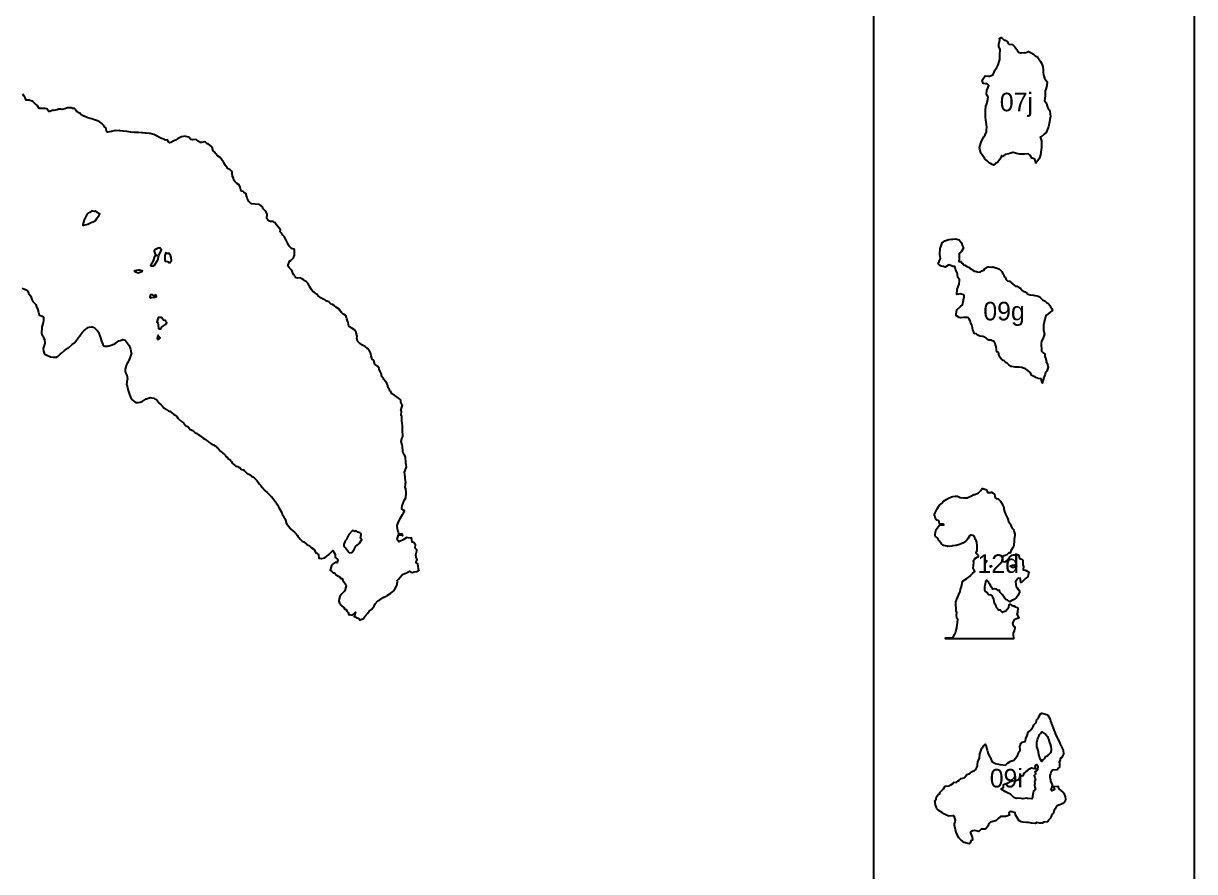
# Model space of a CAD drawing. Header units: millimetres. Extents: x 0 to 600, y 0 to 900.
# Drawn here: x 442.5 to 600, y 183.7 to 297.8 of the extents above; entities that cross this region are included whole.
import ezdxf
from ezdxf.enums import TextEntityAlignment as Align

# ---------------------------------------------------------------- set-up
doc = ezdxf.new("R2010")
doc.units = ezdxf.units.MM
for name, color, linetype in [('CORTE', 1, 'Continuous'), ('GRABADO', 5, 'Continuous'), ('HOJA', 8, 'Continuous')]:
    doc.layers.add(name, color=color, linetype=linetype)

msp = doc.modelspace()

# ---------------------------------------------------------------- linework, layer by layer
at = {"layer": 'CORTE'}
msp.add_lwpolyline([(556.82, 368.69), (556.82, 69.46)], dxfattribs=at)
for points in [[(579.8, 287.38), (580.09, 287.08), (580.16, 286.68), (580.2, 286.52), (580.32, 286.33), (580.43, 286.16), (580.53, 285.99), (580.58, 285.62), (580.61, 285.27), (580.55, 284.86), (580.49, 284.56), (580.35, 283.9), (580.34, 283.87), (580.32, 283.8), (580.05, 283.14), (579.78, 282.89), (579.3, 282.5), (579.25, 282.47), (579.25, 282.46), (579.27, 282.42), (579.4, 281.98), (579.42, 281.8), (579.42, 281.28), (579.43, 281.1), (579.32, 280.47), (579.34, 280.42), (579.28, 280.1), (579.12, 279.68), (578.65, 279.01), (578.52, 279.52), (578.16, 279.65), (578.15, 279.66), (578.12, 279.65), (577.9, 280.08), (577.6, 280.23), (577.56, 280.26), (577.11, 280.21), (577.03, 280.22), (576.59, 280.2), (576.49, 280.21), (576.06, 280.31), (576.05, 280.31), (575.9, 280.34), (575.58, 280.41), (575.55, 280.42), (575.3, 280.34), (575.05, 280.29), (575, 280.27), (574.53, 280.18), (574.16, 279.87), (574.02, 280.04), (573.96, 279.68), (573.5, 279.09), (573.23, 278.96), (572.94, 278.73), (572.79, 278.81), (572.55, 278.95), (572.42, 279.01), (572.36, 279.04), (572.1, 279.32), (571.84, 279.55), (571.78, 279.59), (571.73, 279.68), (571.53, 279.97), (571.31, 280.31), (571.28, 280.33), (571.25, 280.38), (571.13, 280.87), (571.09, 281.11), (571.28, 281.8), (571.28, 281.82), (571.3, 281.85), (571.65, 282.53), (571.82, 282.81), (572, 283.2), (572, 283.44), (572.07, 283.88), (572.01, 284.14), (571.98, 284.56), (571.94, 284.72), (571.87, 285.27), (571.88, 285.37), (571.86, 285.97), (571.89, 286.07), (571.92, 286.68), (572.04, 286.98), (572.16, 287.37), (572.22, 287.88), (572.15, 288.02), (572.03, 288.33), (572.06, 288.76), (572.34, 289.42), (572.08, 289.65), (571.88, 289.65), (571.57, 289.72), (571.41, 290.14), (571.85, 290.74), (572.27, 290.71), (572.4, 290.71), (572.89, 290.88), (572.91, 290.91), (573.19, 291.56), (573.39, 291.85), (573.57, 292.24), (573.71, 292.67), (573.79, 292.92), (573.8, 293.48), (573.81, 293.61), (573.86, 294.24), (573.86, 294.29), (573.69, 294.7), (573.68, 295), (573.82, 295.57), (573.73, 295.7), (573.97, 295.9), (574.08, 295.84), (574.21, 295.74), (574.38, 295.55), (574.52, 295.53), (574.8, 295.38), (574.98, 295.03), (575, 294.99), (575.02, 294.99), (575.5, 294.96), (575.6, 294.85), (575.83, 294.65), (576.04, 294.34), (576.09, 294.27), (576.13, 294.18), (576.3, 293.92), (576.61, 293.84), (576.7, 293.82), (577.12, 293.86), (577.23, 293.84), (577.64, 294), (577.86, 293.93), (578.2, 293.74), (578.24, 293.71), (578.31, 293.66), (578.55, 293.43), (578.73, 293.32), (578.9, 293.19), (579.08, 292.95), (579.17, 292.82), (579.27, 292.67), (579.42, 292.45), (579.51, 292.24), (579.59, 291.94), (579.62, 291.53), (579.62, 291.28), (579.67, 290.85), (579.73, 290.76), (579.8, 290.44), (579.88, 290.29), (579.98, 290.18), (580.17, 289.95), (580.14, 289.42), (579.98, 288.96), (579.9, 288.73), (579.92, 288.2), (579.9, 288.04), (579.8, 287.39), (579.8, 287.38)], [(450.46, 270.58), (450.59, 270.65), (451.1, 270.79), (451.11, 270.8), (451.64, 271.04), (451.85, 271.1), (452.14, 271.3), (452.27, 271.49), (452.65, 272.01), (452.73, 272.16), (452.73, 272.18), (452.69, 272.19), (452.38, 272.39), (452.17, 272.57), (452, 272.5), (451.68, 272.57), (451.41, 272.37), (451.18, 272.26), (450.98, 272.09), (450.68, 271.44), (450.64, 271.41), (450.64, 271.36), (450.46, 270.74), (450.46, 270.58)], [(569.02, 261.28), (568.61, 261.37), (568.53, 261.43), (568.01, 261.31), (568.07, 262.01), (568.22, 262.39), (568.33, 262.71), (568.36, 263.25), (568.36, 263.36), (568.15, 263.62), (568.09, 264.07), (568.07, 264.22), (567.95, 264.51), (567.88, 264.64), (567.83, 264.75), (567.74, 265.1), (567.48, 265.1), (567.29, 265.17), (566.95, 265.32), (566.94, 265.32), (566.46, 265), (566.21, 265.1), (565.9, 265.14), (565.74, 265.22), (565.52, 265.45), (565.78, 266.09), (565.81, 266.17), (565.74, 266.7), (565.71, 266.85), (565.78, 267.46), (565.79, 267.57), (565.86, 267.72), (566.03, 268.29), (566.42, 268.56), (566.66, 268.63), (566.96, 268.74), (567.29, 268.75), (567.49, 268.79), (567.87, 268.81), (568.04, 268.76), (568.34, 268.69), (568.6, 268.32), (568.62, 268.29), (568.63, 268.28), (568.79, 267.82), (568.92, 267.55), (568.6, 267.07), (568.35, 266.83), (568.35, 266.5), (568.33, 266.16), (568.27, 265.76), (568.59, 265.75), (568.65, 265.59), (568.8, 265.53), (568.94, 265.31), (569.1, 265.28), (569.31, 265.12), (569.61, 264.98), (569.71, 264.95), (569.81, 264.83), (570.03, 264.67), (570.15, 264.58), (570.38, 264.48), (570.65, 264.42), (570.82, 264.38), (571.14, 264.31), (571.39, 264.51), (571.63, 264.6), (571.77, 264.83), (572.18, 265.04), (572.35, 265.05), (572.72, 265.01), (572.86, 265.03), (573.25, 264.9), (573.29, 264.9), (573.45, 264.85), (573.75, 264.75), (573.83, 264.64), (574.07, 264.44), (574.2, 264.12), (574.29, 264.04), (574.36, 263.89), (574.54, 263.66), (574.61, 263.42), (574.73, 263.26), (574.85, 263.18), (575.11, 263.1), (575.38, 262.89), (575.47, 262.85), (575.52, 262.74), (575.76, 262.55), (575.89, 262.43), (576.15, 262.43), (576.42, 262.23), (576.53, 262.2), (576.64, 262.04), (576.81, 261.86), (576.94, 261.79), (577.19, 261.68), (577.46, 261.44), (577.5, 261.43), (577.62, 261.37), (577.9, 261.29), (577.96, 261.29), (578.38, 261.24), (578.49, 261.21), (578.83, 261.13), (579.03, 261.07), (579.25, 260.94), (579.51, 260.66), (579.54, 260.63), (579.55, 260.62), (579.91, 260.43), (580.09, 260.27), (580.25, 260.18), (580.43, 259.96), (580.54, 259.83), (580.63, 259.67), (580.79, 259.46), (580.87, 259.19), (580.61, 258.98), (580.27, 258.7), (580.09, 258.56), (580, 258.48), (579.94, 258.27), (579.8, 257.81), (579.66, 257.21), (579.67, 257.14), (579.67, 256.54), (579.67, 256.46), (579.81, 256.03), (579.74, 255.72), (579.59, 255.35), (579.43, 255.03), (579.35, 254.72), (579.35, 254.36), (579.39, 254.09), (579.39, 253.7), (579.5, 253.61), (579.57, 253.51), (579.86, 253.36), (579.84, 252.98), (579.95, 252.77), (580.06, 252.28), (580.05, 252.2), (580.11, 252.13), (580.26, 251.79), (580.31, 251.57), (580.11, 251.02), (579.95, 250.85), (579.91, 250.59), (579.74, 250.17), (579.51, 249.4), (579.37, 250), (578.97, 250.02), (578.91, 250.06), (578.73, 250.12), (578.57, 250.27), (578.46, 250.26), (578.11, 250.41), (577.89, 250.83), (577.59, 251.1), (577.39, 251.25), (577.26, 251.33), (576.86, 251.47), (576.85, 251.49), (576.73, 251.5), (576.42, 251.56), (576.38, 251.56), (575.91, 251.57), (575.85, 251.57), (575.42, 251.63), (575.31, 251.66), (575.02, 251.86), (574.77, 252.08), (574.71, 252.13), (574.56, 252.21), (574.39, 252.39), (574.25, 252.45), (574.03, 252.63), (573.74, 252.94), (573.74, 253.01), (573.7, 253.07), (573.62, 253.5), (573.4, 253.61), (573.34, 253.88), (573.33, 254.32), (573.25, 254.41), (573.18, 254.72), (573.09, 254.9), (573.05, 254.99), (572.78, 255.11), (572.7, 255.18), (572.33, 255.17), (572.16, 255.27), (571.96, 255.43), (571.65, 255.64), (571.64, 255.64), (571.5, 255.67), (571.17, 255.72), (571.13, 255.74), (570.74, 255.88), (570.6, 256.03), (570.33, 256.06), (570.26, 256.41), (570.16, 256.58), (570.07, 257.12), (570.06, 257.14), (570.04, 257.19), (569.87, 257.58), (569.83, 257.8), (569.69, 258), (569.54, 258.18), (569.41, 258.24), (569.06, 258.24), (568.92, 258.25), (568.54, 258.17), (568.33, 258.21), (567.97, 258.44), (567.95, 258.46), (567.92, 258.51), (567.94, 258.69), (568.03, 259.25), (568.49, 259.71), (568.76, 259.95), (568.93, 260.54), (568.93, 260.61), (568.99, 260.99), (569.02, 261.28)], [(459.54, 265.17), (459.94, 265.17), (460, 265.19), (460.1, 265.25), (460.5, 265.91), (460.52, 265.93), (460.52, 265.96), (460.68, 266.61), (461.02, 267.27), (460.81, 267.58), (460.58, 267.56), (460.15, 267.32), (460.07, 267.28), (460.05, 267.26), (460.06, 267.24), (460.1, 267.02), (460.2, 266.76), (460.4, 266.55), (460.09, 266.44), (459.89, 265.86), (459.57, 265.23), (459.54, 265.17)], [(462.12, 265.55), (462.39, 265.91), (462.35, 266.28), (462.25, 266.55), (462.17, 266.7), (462.09, 266.82), (461.8, 266.82), (461.63, 266.96), (461.48, 266.57), (461.48, 266.33), (461.48, 265.9), (461.52, 265.81), (461.6, 265.83), (461.97, 265.7), (462.12, 265.55)], [(457.41, 264.54), (457.39, 264.5), (457.41, 264.46), (457.46, 264.43), (457.75, 264.28), (457.93, 264.25), (458.32, 264.41), (458.41, 264.41), (458.46, 264.5), (458.44, 264.5), (458.06, 264.6), (457.95, 264.61), (457.42, 264.49), (457.41, 264.54)], [(459.52, 260.87), (459.94, 260.98), (460.03, 260.93), (460.35, 261.07), (460.27, 261.29), (460.03, 261.16), (459.76, 261.31), (459.56, 261.29), (459.45, 261.01), (459.45, 260.9), (459.52, 260.87)], [(460.62, 256.72), (460.89, 256.72), (461.02, 256.87), (461.05, 256.91), (461.55, 257.31), (461.73, 257.55), (461.64, 257.65), (461.55, 257.81), (461.31, 257.85), (461.04, 258.22), (461.04, 258.22), (460.6, 258.22), (460.6, 258.22), (460.59, 258.21), (460.58, 258.17), (460.4, 257.59), (460.55, 257.5), (460.62, 256.85), (460.61, 256.81), (460.62, 256.72)], [(460.57, 255.21), (460.86, 255.48), (460.68, 255.67), (460.57, 255.85), (460.45, 255.47), (460.49, 255.33), (460.57, 255.21)], [(565, 231.73), (565, 231.74), (565, 231.75), (565, 231.77), (565.01, 231.77), (565.01, 231.78), (565.16, 232.05), (565.39, 232.47), (565.39, 232.47), (565.68, 232.97), (565.69, 232.98), (565.7, 232.99), (565.94, 233.19), (566.21, 233.51), (566.22, 233.51), (566.23, 233.52), (566.23, 233.52), (566.68, 233.79), (566.68, 233.79), (566.75, 233.82), (566.81, 233.88), (566.82, 233.89), (566.83, 233.89), (567.29, 234.1), (567.29, 234.1), (567.3, 234.11), (567.3, 234.11), (567.48, 234.14), (567.48, 234.14), (567.83, 234.18), (567.83, 234.18), (568.06, 234.19), (568.06, 234.19), (568.07, 234.19), (568.08, 234.19), (568.08, 234.19), (568.09, 234.19), (568.38, 234.04), (568.47, 234.03), (568.89, 233.95), (568.92, 233.96), (569.39, 233.99), (569.48, 234.03), (569.48, 234.03), (569.9, 234.2), (570.29, 234.43), (570.3, 234.43), (570.32, 234.44), (570.32, 234.44), (570.33, 234.44), (570.34, 234.44), (570.34, 234.44), (570.44, 234.42), (570.85, 234.59), (570.93, 234.63), (571.18, 234.91), (571.44, 235.22), (571.45, 235.22), (571.45, 235.23), (571.46, 235.23), (571.48, 235.24), (571.49, 235.24), (571.5, 235.24), (571.51, 235.24), (571.51, 235.24), (571.52, 235.24), (571.92, 235.11), (571.92, 235.11), (571.92, 235.11), (571.93, 235.1), (571.94, 235.1), (571.95, 235.09), (571.95, 235.08), (571.95, 235.08), (572.09, 234.82), (572.09, 234.81), (572.09, 234.8), (572.13, 234.67), (572.53, 234.7), (572.62, 234.73), (572.63, 234.73), (572.64, 234.73), (572.64, 234.73), (572.65, 234.73), (572.66, 234.73), (572.67, 234.73), (572.67, 234.72), (572.91, 234.59), (572.92, 234.58), (573.04, 234.49), (573.05, 234.49), (573.05, 234.48), (573.06, 234.47), (573.06, 234.46), (573.07, 234.45), (573.14, 234.2), (573.19, 233.96), (573.29, 233.9), (573.55, 233.82), (573.56, 233.82), (573.57, 233.82), (573.57, 233.81), (573.63, 233.77), (573.64, 233.77), (573.9, 233.53), (573.91, 233.53), (573.91, 233.52), (573.91, 233.52), (574.12, 233.17), (574.13, 233.17), (574.15, 233.11), (574.18, 233.01), (574.33, 232.65), (574.33, 232.65), (574.36, 232.45), (574.44, 232.11), (574.55, 231.77), (574.61, 231.67), (574.61, 231.67), (574.7, 231.49), (574.7, 231.49), (574.82, 231.24), (574.82, 231.24), (574.89, 231.08), (574.89, 231.08), (574.99, 230.77), (575.22, 230.43), (575.22, 230.42), (575.23, 230.41), (575.24, 230.4), (575.24, 230.38), (575.24, 230.37), (575.4, 229.94), (575.65, 229.71), (575.65, 229.71), (575.66, 229.7), (575.69, 229.61), (575.75, 229.39), (575.82, 229.07), (575.84, 228.98), (575.84, 228.97), (575.84, 228.96), (575.75, 228.36), (575.73, 228.26), (575.73, 228.24), (575.7, 227.57), (575.7, 227.56), (575.7, 227.55), (575.69, 227.54), (575.69, 227.54), (575.49, 227.2), (575.49, 227.2), (575.27, 226.86), (575.23, 226.6), (575.23, 226.59), (575.23, 226.59), (575.22, 226.58), (575.22, 226.57), (575.21, 226.57), (575.21, 226.56), (575.2, 226.55), (575.19, 226.55), (575.18, 226.55), (575.17, 226.54), (575.16, 226.54), (575.15, 226.54), (575.14, 226.55), (575.14, 226.55), (575.01, 226.58), (574.68, 226.28), (574.67, 226.27), (574.66, 226.27), (574.24, 226.13), (574.18, 225.97), (574.08, 225.48), (574.07, 225.43), (574.09, 225.44), (574.1, 225.44), (574.11, 225.44), (574.12, 225.44), (574.12, 225.44), (574.49, 225.37), (574.6, 225.39), (574.77, 225.54), (575.1, 225.99), (575.1, 225.99), (575.11, 225.99), (575.11, 226), (575.44, 226.25), (575.45, 226.25), (575.45, 226.26), (575.46, 226.26), (575.66, 226.32), (575.67, 226.32), (575.67, 226.32), (575.68, 226.32), (575.69, 226.32), (575.7, 226.32), (575.7, 226.32), (575.71, 226.32), (575.71, 226.31), (575.72, 226.31), (575.73, 226.3), (576.2, 226.32), (576.25, 226.32), (576.26, 226.32), (576.26, 226.32), (576.27, 226.32), (576.28, 226.32), (576.29, 226.31), (576.3, 226.31), (576.3, 226.3), (576.31, 226.3), (576.31, 226.29), (576.32, 226.28), (576.32, 226.28), (576.34, 226.21), (576.34, 226.21), (576.45, 225.8), (576.75, 225.71), (576.76, 225.71), (576.76, 225.71), (576.77, 225.71), (576.77, 225.7), (576.78, 225.7), (576.84, 225.64), (576.85, 225.63), (576.86, 225.62), (576.9, 225.53), (576.91, 225.52), (576.91, 225.51), (576.91, 225.5), (576.91, 224.96), (576.96, 224.83), (576.97, 224.82), (576.97, 224.81), (576.97, 224.79), (576.92, 224.3), (577.27, 224.22), (577.27, 224.21), (577.28, 224.21), (577.29, 224.21), (577.29, 224.2), (577.3, 224.2), (577.41, 224.18), (577.42, 224.18), (577.43, 224.17), (577.43, 224.17), (577.44, 224.17), (577.69, 224), (577.7, 223.99), (577.71, 223.98), (577.71, 223.97), (577.71, 223.96), (577.72, 223.95), (577.72, 223.94), (577.72, 223.93), (577.72, 223.92), (577.72, 223.92), (577.58, 223.39), (577.58, 223.38), (577.57, 223.37), (577.57, 223.36), (577.56, 223.35), (577.56, 223.35), (577.3, 223.15), (576.81, 222.66), (576.78, 222.63), (576.78, 222.63), (576.77, 222.62), (576.72, 222.59), (576.71, 222.58), (576.71, 222.58), (576.7, 222.58), (576.69, 222.58), (576.69, 222.58), (576.68, 222.58), (576.67, 222.58), (576.66, 222.58), (576.66, 222.58), (576.65, 222.58), (576.64, 222.59), (576.63, 222.59), (576.63, 222.6), (576.62, 222.6), (576.61, 222.61), (576.61, 222.63), (576.6, 222.64), (576.6, 222.64), (576.6, 222.65), (576.6, 222.66), (576.61, 222.67), (576.62, 222.72), (576.54, 223.17), (576.24, 223.14), (575.91, 222.69), (575.96, 222.3), (576.01, 222.05), (576.13, 221.88), (576.13, 221.88), (576.26, 221.64), (576.37, 221.54), (576.38, 221.54), (576.38, 221.53), (576.39, 221.53), (576.39, 221.52), (576.45, 221.36), (576.46, 221.35), (576.46, 221.33), (576.46, 221.32), (576.46, 221.31), (576.46, 221.3), (576.46, 221.3), (576.27, 220.89), (576.27, 220.89), (576.27, 220.88), (576.04, 220.58), (576.04, 220.58), (576.03, 220.58), (575.73, 220.31), (575.72, 220.3), (575.71, 220.3), (575.42, 220.16), (575.2, 220.01), (575.2, 220.01), (575.19, 220), (575.18, 220), (575.17, 220), (575.16, 220), (575.15, 220), (575.14, 220), (575.13, 220), (575.13, 220), (575.12, 220.01), (574.85, 220.2), (574.6, 220.31), (574.6, 220.31), (574.59, 220.32), (574.58, 220.32), (574.58, 220.33), (574.48, 220.45), (574.47, 220.45), (574.47, 220.46), (574.47, 220.46), (574.4, 220.6), (574.26, 220.86), (574.06, 221.02), (574.06, 221.02), (574.05, 221.03), (573.96, 221.15), (573.82, 221.27), (573.82, 221.27), (573.81, 221.28), (573.8, 221.29), (573.8, 221.3), (573.8, 221.31), (573.77, 221.56), (573.61, 221.51), (573.6, 221.51), (573.59, 221.51), (573.57, 221.51), (573.57, 221.52), (573.56, 221.52), (573.55, 221.52), (573.55, 221.53), (573.35, 221.67), (573.07, 221.73), (572.88, 221.68), (572.87, 221.68), (572.86, 221.68), (572.85, 221.68), (572.85, 221.68), (572.84, 221.68), (572.83, 221.68), (572.83, 221.69), (572.82, 221.69), (572.82, 221.7), (572.81, 221.7), (572.81, 221.71), (572.8, 221.71), (572.63, 221.98), (572.63, 221.99), (572.62, 221.99), (572.57, 222.12), (572.48, 222.37), (572.35, 222.46), (572.35, 222.47), (572.34, 222.47), (572.34, 222.48), (572.33, 222.48), (572.33, 222.49), (572.26, 222.68), (572.12, 222.85), (572.04, 222.89), (571.87, 222.68), (571.84, 222.36), (571.84, 222.36), (571.75, 222.01), (571.72, 221.54), (571.81, 221.38), (571.99, 221.31), (571.99, 221.3), (572, 221.3), (572.07, 221.23), (572.08, 221.23), (572.08, 221.23), (572.28, 220.98), (572.57, 220.9), (572.57, 220.9), (572.69, 220.86), (572.7, 220.86), (572.7, 220.85), (572.71, 220.85), (572.71, 220.84), (572.72, 220.84), (572.73, 220.83), (572.73, 220.82), (572.78, 220.71), (572.78, 220.71), (572.93, 220.38), (572.93, 220.38), (572.93, 220.37), (572.99, 219.96), (573.04, 219.85), (573.13, 219.69), (573.25, 219.43), (573.26, 219.43), (573.26, 219.42), (573.3, 219.28), (573.47, 219.07), (573.62, 218.92), (573.81, 218.89), (573.81, 218.89), (573.82, 218.89), (573.83, 218.89), (573.83, 218.88), (573.84, 218.87), (574.12, 218.6), (574.12, 218.6), (574.13, 218.59), (574.13, 218.58), (574.15, 218.55), (574.18, 218.6), (574.19, 218.6), (574.2, 218.61), (574.21, 218.62), (574.59, 218.78), (575.01, 219.28), (575.08, 219.6), (575.08, 219.61), (575.09, 219.62), (575.09, 219.62), (575.1, 219.63), (575.1, 219.64), (575.11, 219.64), (575.12, 219.65), (575.13, 219.66), (575.14, 219.66), (575.14, 219.66), (575.15, 219.66), (575.16, 219.66), (575.17, 219.66), (575.17, 219.66), (575.18, 219.66), (575.19, 219.66), (575.19, 219.65), (575.2, 219.65), (575.36, 219.52), (575.68, 219.39), (575.73, 219.41), (575.73, 219.41), (575.74, 219.42), (575.74, 219.42), (575.75, 219.42), (575.76, 219.42), (575.77, 219.42), (575.77, 219.41), (575.78, 219.41), (575.79, 219.41), (575.8, 219.4), (575.8, 219.4), (575.81, 219.4), (575.81, 219.39), (575.82, 219.39), (575.87, 219.31), (576.16, 219.23), (576.17, 219.23), (576.18, 219.22), (576.18, 219.22), (576.19, 219.21), (576.2, 219.21), (576.2, 219.2), (576.21, 219.19), (576.21, 219.18), (576.21, 219.17), (576.21, 219.16), (576.21, 219.16), (576.18, 218.54), (576.18, 218.54), (576.18, 218.53), (576.17, 218.53), (576.1, 218.31), (576.27, 218.02), (576.27, 218.01), (576.28, 218), (576.29, 217.93), (576.32, 217.92), (576.33, 217.92), (576.34, 217.92), (576.35, 217.91), (576.35, 217.91), (576.36, 217.9), (576.37, 217.89), (576.37, 217.87), (576.38, 217.85), (576.37, 217.84), (576.37, 217.83), (576.36, 217.82), (576.36, 217.81), (576.35, 217.8), (576.34, 217.79), (576.33, 217.79), (576.33, 217.78), (576.32, 217.78), (576.23, 217.76), (576.2, 217.74), (575.73, 217.57), (575.5, 217.15), (575.56, 216.94), (575.73, 216.66), (575.8, 216.63), (575.8, 216.62), (575.81, 216.62), (575.82, 216.61), (575.82, 216.6), (575.83, 216.59), (575.83, 216.58), (575.83, 216.57), (575.84, 216.47), (575.84, 216.46), (575.84, 216.45), (575.75, 216.1), (575.75, 216.1), (575.61, 215.75), (575.59, 215.55), (575.65, 215.08), (575.65, 215.06), (575.64, 215.04), (575.63, 215.03), (575.63, 215.03), (575.62, 215.02), (575.62, 215.01), (575.61, 215.01), (575.6, 215.01), (575.59, 215), (575.58, 215), (575.58, 215), (575.57, 215), (566.48, 215), (566.48, 215.15), (567.48, 215.15), (567.77, 215.65), (567.84, 215.8), (567.9, 215.97), (568.03, 216.48), (568.07, 216.88), (568.12, 217.17), (568.16, 217.66), (568.03, 217.8), (568.02, 217.81), (568.02, 217.81), (568.01, 217.82), (568.01, 217.83), (568.01, 217.83), (568.01, 217.84), (567.99, 218.15), (567.99, 218.15), (568.01, 218.54), (567.95, 218.79), (567.95, 218.79), (567.94, 219.23), (567.89, 219.38), (567.89, 219.39), (567.89, 219.4), (567.89, 219.94), (567.89, 219.95), (567.89, 219.96), (568.03, 220.32), (568.17, 220.66), (568.29, 220.98), (568.29, 220.98), (568.46, 221.35), (568.51, 221.64), (568.63, 222.04), (568.79, 222.71), (568.8, 222.73), (568.8, 222.73), (568.8, 222.75), (568.81, 222.75), (568.81, 222.76), (568.82, 222.78), (568.83, 222.78), (568.83, 222.79), (568.84, 222.79), (568.84, 222.8), (568.87, 222.81), (569.37, 223.12), (569.85, 223.46), (569.86, 223.49), (569.87, 223.5), (570.13, 223.8), (570.14, 223.81), (570.4, 224.02), (570.44, 224.08), (570.44, 224.08), (570.43, 224.08), (570.43, 224.09), (570.42, 224.09), (570.39, 224.15), (570.39, 224.15), (570.2, 224.52), (570.2, 224.53), (570.2, 224.54), (570.2, 224.54), (570.2, 224.55), (570.2, 224.57), (570.26, 224.81), (570.3, 225.38), (570.26, 225.47), (570.26, 225.47), (570.26, 225.48), (570.26, 225.49), (570.26, 225.51), (570.26, 225.52), (570.39, 225.73), (570.39, 225.73), (570.4, 225.74), (570.4, 225.74), (570.41, 225.75), (570.74, 225.99), (570.74, 226), (570.92, 226.09), (570.95, 226.18), (570.94, 226.2), (570.94, 226.2), (570.91, 226.27), (570.66, 226.48), (570.66, 226.49), (570.65, 226.49), (570.65, 226.5), (570.64, 226.51), (570.64, 226.53), (570.64, 226.54), (570.64, 226.55), (570.74, 226.89), (570.74, 227.37), (570.74, 227.37), (570.77, 227.58), (570.73, 228.02), (570.64, 228.23), (570.51, 228.37), (570.5, 228.38), (570.5, 228.39), (570.5, 228.4), (570.39, 228.75), (570.33, 228.76), (570.32, 228.76), (570.31, 228.77), (570.3, 228.78), (570.3, 228.78), (570.29, 228.79), (570.22, 228.9), (569.96, 228.96), (569.96, 228.96), (569.95, 228.97), (569.94, 228.97), (569.92, 228.99), (569.75, 228.91), (569.48, 228.47), (569.48, 228.47), (569.34, 228.23), (569.34, 228.23), (569.33, 228.22), (569.33, 228.22), (569.32, 228.21), (568.93, 227.92), (568.92, 227.92), (568.92, 227.92), (568.59, 227.77), (568.39, 227.68), (568.39, 227.68), (568.38, 227.68), (567.91, 227.57), (567.85, 227.56), (567.85, 227.56), (567.48, 227.5), (567.33, 227.47), (567.32, 227.47), (567.32, 227.47), (567.31, 227.47), (567.3, 227.47), (567.29, 227.48), (566.8, 227.44), (566.79, 227.44), (566.78, 227.44), (566.78, 227.44), (566.77, 227.44), (566.76, 227.44), (566.76, 227.45), (566.73, 227.46), (566.51, 227.5), (566.29, 227.55), (566.28, 227.55), (566.28, 227.55), (566.24, 227.57), (566.23, 227.57), (566.22, 227.57), (565.93, 227.84), (565.93, 227.84), (565.69, 228.12), (565.69, 228.12), (565.68, 228.12), (565.65, 228.18), (565.61, 228.22), (565.61, 228.23), (565.61, 228.23), (565.61, 228.24), (565.43, 228.57), (565.17, 228.78), (565.17, 228.79), (565.16, 228.8), (565.12, 228.88), (565.12, 228.89), (565.11, 228.89), (565.1, 228.95), (565.1, 228.96), (565.1, 228.96), (565.1, 228.97), (565.1, 228.98), (565.15, 229.33), (565.15, 229.33), (565.25, 229.69), (565.26, 229.69), (565.26, 229.69), (565.26, 229.7), (565.69, 230.3), (565.69, 230.3), (565.71, 230.32), (565.72, 230.32), (565.73, 230.32), (565.73, 230.33), (565.74, 230.33), (565.74, 230.33), (566.2, 230.33), (566.2, 230.33), (566.21, 230.33), (566.22, 230.32), (566.22, 230.32), (566.23, 230.32), (566.25, 230.3), (566.29, 230.35), (566.27, 230.37), (566.26, 230.37), (566.26, 230.37), (566.23, 230.41), (565.84, 230.41), (565.83, 230.41), (565.83, 230.41), (565.82, 230.41), (565.81, 230.41), (565.81, 230.42), (565.8, 230.42), (565.7, 230.49), (565.7, 230.49), (565.69, 230.5), (565.69, 230.5), (565.68, 230.51), (565.68, 230.52), (565.68, 230.53), (565.58, 230.86), (565.37, 230.98), (565.24, 231.06), (565.24, 231.06), (565.23, 231.06), (565.22, 231.07), (565.22, 231.08), (565.21, 231.08), (565.16, 231.2), (565.15, 231.2), (565.04, 231.57), (565.03, 231.57), (565, 231.73)], [(486.34, 226.58), (486.65, 226.62), (486.95, 227.03), (487.16, 227.47), (487.53, 227.75), (487.68, 227.89), (487.98, 228.37), (487.8, 228.54), (487.88, 229.06), (487.8, 229.19), (487.71, 229.27), (487.43, 229.33), (487.2, 229.51), (487.04, 229.46), (486.72, 229.56), (486.24, 229.04), (486.24, 229.03), (485.85, 228.34), (485.72, 228.17), (485.54, 227.68), (485.58, 227.53), (485.71, 227.33), (485.82, 227.2), (485.96, 227.04), (486.1, 226.86), (486.23, 226.65), (486.34, 226.58)], [(571.83, 225.28), (571.97, 225.31), (572.05, 225.5), (572.05, 225.51), (572.04, 225.5), (571.72, 225.44), (571.83, 225.28)], [(572.56, 224.64), (572.73, 224.76), (572.57, 224.8), (572.55, 224.8), (572.5, 224.77), (572.52, 224.7), (572.56, 224.64)], [(575.19, 224.77), (575.47, 224.59), (575.66, 224.65), (576.09, 224.79), (575.77, 224.87), (575.68, 224.9), (575.19, 224.77), (575.19, 224.77)], [(569.83, 188.99), (569.97, 188.53), (570.1, 188.31), (570.12, 187.93), (569.92, 187.83), (569.81, 187.57), (569.7, 187.42), (569.01, 187.6), (568.59, 187.92), (568.29, 188.23), (568.16, 188.47), (568.1, 188.61), (567.95, 189), (567.86, 189.32), (567.8, 189.53), (567.72, 189.95), (567.7, 190.07), (567.79, 190.46), (567.83, 190.59), (567.7, 191.01), (567.69, 191.08), (567.62, 191.18), (567.49, 191.17), (566.95, 191.15), (566.55, 191.33), (566.22, 191.45), (566.1, 191.58), (565.53, 191.95), (565.33, 192.12), (565.29, 192.3), (565.15, 192.66), (565.09, 192.98), (565.07, 193.23), (565.23, 193.44), (565.29, 193.76), (565.38, 193.88), (565.53, 194.04), (565.71, 194.14), (565.7, 194.28), (565.92, 194.52), (566.22, 194.82), (566.45, 195.2), (566.95, 195.23), (567.09, 195.25), (567.19, 195.36), (567.43, 195.49), (567.62, 195.7), (567.91, 195.69), (568.21, 195.89), (568.27, 195.9), (568.29, 195.95), (568.58, 196.21), (569.01, 196.3), (569.06, 196.34), (569.09, 196.38), (569.31, 196.69), (569.71, 196.88), (569.75, 196.89), (569.79, 196.93), (570.1, 197.15), (570.4, 197.31), (570.51, 197.36), (570.57, 197.43), (570.7, 197.7), (570.82, 197.92), (570.79, 198.11), (570.84, 198.46), (570.91, 198.58), (571.06, 198.9), (571.09, 198.94), (571.09, 198.95), (571.1, 199.47), (571.12, 199.51), (571.23, 199.9), (571.3, 200.03), (571.39, 200.31), (571.59, 200.58), (571.67, 200.65), (571.85, 200.84), (571.97, 200.54), (571.97, 200.48), (572.09, 200.02), (572.15, 199.83), (572.23, 199.51), (572.52, 199.04), (572.55, 198.98), (572.59, 198.85), (572.72, 198.49), (573.24, 198.21), (573.79, 198.08), (573.91, 198.09), (574.57, 197.99), (574.82, 198.29), (575.2, 198.5), (575.25, 198.53), (575.28, 198.53), (575.69, 198.69), (575.95, 199), (575.96, 199.01), (576.19, 199.32), (576.28, 199.5), (576.32, 199.73), (576.55, 200.02), (576.54, 200.04), (576.51, 200.56), (576.56, 200.6), (576.61, 200.9), (576.7, 201.04), (576.8, 201.12), (577.21, 201.19), (577.31, 201.56), (577.31, 201.58), (577.31, 201.59), (577.46, 202.02), (577.53, 202.13), (577.61, 202.44), (577.91, 202.66), (577.93, 202.72), (578.02, 202.79), (578.18, 203.06), (578.29, 203.18), (578.39, 203.42), (578.66, 203.7), (578.67, 203.72), (578.7, 203.77), (578.78, 204.17), (578.88, 204.24), (579.04, 204.5), (579.19, 204.74), (579.24, 204.88), (579.45, 205.02), (580.14, 204.81), (580.2, 204.79), (580.24, 204.75), (580.25, 204.72), (580.56, 204.21), (580.62, 203.91), (580.72, 203.69), (580.89, 203.19), (580.9, 203.17), (580.92, 203.11), (581.12, 202.64), (581.2, 202.44), (581.3, 202.12), (581.56, 201.65), (581.58, 201.6), (581.62, 201.51), (581.85, 201.08), (581.94, 200.83), (582.06, 200.56), (582.31, 200.04), (582.32, 200.02), (582.36, 199.49), (582.37, 199.43), (582.3, 199.33), (582.13, 199.02), (581.92, 198.91), (581.92, 198.71), (581.79, 198.43), (581.85, 198.27), (581.81, 197.91), (581.82, 197.73), (581.6, 197.54), (581.5, 197.38), (580.91, 197.35), (580.66, 197.03), (580.61, 196.85), (580.55, 196.61), (580.53, 196.35), (580.64, 196.05), (580.64, 195.84), (580.84, 195.38), (580.85, 195.29), (580.74, 194.87), (580.65, 194.77), (580.86, 194.56), (581.02, 194.68), (581.21, 194.8), (581.01, 195.15), (581.59, 195.17), (581.76, 194.82), (582.3, 194.36), (582.35, 194.29), (582.4, 194.22), (582.6, 193.75), (582.63, 193.49), (582.58, 193.18), (582.5, 193.01), (582.28, 192.84), (582.1, 192.74), (581.72, 192.61), (581.63, 192.57), (581.58, 192.56), (581.34, 192.32), (581.23, 192.12), (581.12, 191.97), (581.01, 191.62), (581.01, 191.55), (580.91, 191.4), (580.74, 191.22), (580.72, 191.09), (580.56, 190.82), (580.32, 190.55), (580.3, 190.49), (580.19, 190.4), (579.71, 190.36), (579.49, 190.19), (579.16, 190.21), (578.78, 190.3), (578.55, 190.17), (578.06, 190.19), (577.65, 190.31), (577.38, 190.31), (576.89, 190.36), (576.66, 190.37), (576.42, 190.54), (576.17, 190.89), (576.05, 191.08), (575.92, 191.34), (575.86, 191.58), (575.29, 191.77), (575.13, 191.73), (575.03, 191.62), (575.12, 191.27), (574.62, 191.1), (574.55, 191.09), (573.93, 191.1), (573.9, 191.08), (573.83, 191.05), (573.57, 190.82), (573.25, 190.54), (573.22, 190.53), (573.2, 190.52), (572.73, 190.38), (572.56, 190.32), (572.38, 190.17), (572.29, 190.03), (572.19, 189.8), (571.98, 189.5), (571.93, 189.43), (571.83, 189.41), (571.27, 189.4), (571.18, 189.3), (570.96, 189.08), (570.43, 189.21), (570.17, 189.17), (569.83, 188.99)]]:
    msp.add_lwpolyline(points, close=True, dxfattribs=at)
at = {"layer": 'GRABADO'}
for points in [[(556.82, 368.69), (556.82, 92.02)], [(442.28, 262.18), (442.5, 262.08), (442.82, 261.97), (442.91, 261.89), (443.03, 261.77), (443.16, 261.49), (443.37, 261.2), (443.41, 261.12), (443.45, 261.06), (443.59, 260.65), (443.74, 260.38), (443.8, 260.3), (443.87, 260.27), (444.12, 259.97), (444.22, 259.67), (444.31, 259.52), (444.42, 259.13), (444.46, 259.02), (444.47, 258.96), (444.57, 258.53), (444.9, 258.45), (444.98, 258.41), (445.14, 258.29), (445.15, 257.83), (445.13, 257.54), (444.94, 256.91), (444.93, 256.84), (444.92, 256.82), (444.88, 256.17), (444.89, 256.12), (444.94, 255.94), (445.09, 255.7), (445.16, 255.5), (445.31, 255.28), (445.32, 254.77), (445.24, 254.46), (445.11, 254.07), (445.15, 253.68), (445.25, 253.42), (445.34, 253.31), (445.43, 253.26), (445.69, 253.11), (445.94, 253.01), (446.08, 252.96), (446.44, 252.91), (446.55, 252.91), (446.94, 252.89), (447.14, 253.05), (447.44, 253.33), (447.58, 253.44), (447.96, 253.81), (448.45, 254.09), (448.48, 254.1), (448.51, 254.13), (449, 254.59), (449.33, 254.83), (449.52, 255.03), (449.83, 255.51), (450.04, 255.78), (450.34, 256.21), (450.57, 256.44), (451.02, 256.81), (451.11, 256.88), (451.3, 256.93), (451.67, 256.98), (451.72, 256.98), (451.83, 256.92), (452.09, 256.73), (452.24, 256.63), (452.42, 256.45), (452.6, 256.2), (452.65, 256.01), (452.78, 255.61), (452.81, 255.53), (452.82, 255.5), (452.97, 255.05), (453.05, 254.8), (453.14, 254.6), (453.28, 254.43), (453.42, 254.38), (453.75, 254.39), (453.96, 254.44), (454.26, 254.51), (454.63, 254.65), (454.77, 254.7), (454.95, 254.84), (455.29, 255.07), (455.53, 255.15), (455.85, 255.26), (456.15, 255.19), (456.41, 254.83), (456.41, 254.83), (456.43, 254.82), (456.7, 254.47), (456.83, 254.1), (456.86, 253.95), (456.97, 253.48), (456.98, 253.43), (456.99, 253.38), (456.96, 253.31), (456.73, 252.66), (456.44, 252.08), (456.35, 251.96), (456.28, 251.76), (456.13, 251.29), (456.16, 250.94), (456.26, 250.64), (456.35, 250.51), (456.44, 249.91), (456.43, 249.88), (456.34, 249.22), (456.35, 249.11), (456.44, 248.81), (456.5, 248.61), (456.51, 248.54), (456.65, 248.13), (456.74, 247.85), (456.8, 247.63), (456.96, 247.28), (456.99, 247.23), (457.03, 247.19), (457.29, 246.96), (457.45, 246.87), (457.64, 246.79), (457.93, 246.81), (458.17, 246.84), (458.43, 246.95), (458.83, 247.2), (458.96, 247.28), (459.03, 247.3), (459.5, 247.46), (459.69, 247.43), (460.05, 247.36), (460.15, 247.31), (460.34, 247.19), (460.48, 247.01), (460.61, 246.86), (460.74, 246.68), (460.99, 246.5), (461.07, 246.41), (461.13, 246.35), (461.34, 246.09), (461.65, 245.9), (461.69, 245.86), (461.77, 245.81), (462.02, 245.65), (462.16, 245.61), (462.4, 245.42), (462.69, 245.16), (462.71, 245.15), (462.77, 245.12), (463.08, 244.91), (463.23, 244.68), (463.34, 244.57), (463.48, 244.42), (463.65, 244.31), (463.74, 244.23), (463.99, 244.04), (464.26, 243.71), (464.26, 243.71), (464.63, 243.51), (464.8, 243.3), (464.88, 243.16), (465.23, 243.04), (465.28, 243.01), (465.31, 242.99), (465.58, 242.72), (465.83, 242.63), (465.95, 242.49), (466.18, 242.34), (466.28, 242.26), (466.34, 242.25), (466.63, 242.01), (466.87, 241.88), (466.99, 241.8), (467.16, 241.64), (467.31, 241.53), (467.39, 241.46), (467.66, 241.3), (467.91, 241.14), (468.02, 241.09), (468.25, 240.95), (468.39, 240.87), (468.45, 240.79), (468.7, 240.57), (468.96, 240.24), (468.96, 240.24), (468.97, 240.23), (469.29, 239.98), (469.49, 239.79), (469.61, 239.69), (469.7, 239.55), (469.9, 239.39), (470.01, 239.23), (470.21, 239.13), (470.45, 238.85), (470.5, 238.77), (470.55, 238.65), (470.75, 238.45), (471.05, 238.24), (471.08, 238.23), (471.24, 238.18), (471.44, 238.04), (471.56, 238.07), (471.81, 237.8), (472.09, 237.72), (472.21, 237.6), (472.34, 237.46), (472.49, 237.31), (472.61, 237.26), (472.86, 237.1), (473.14, 236.9), (473.21, 236.86), (473.3, 236.78), (473.56, 236.62), (473.68, 236.46), (473.85, 236.3), (474.02, 236.07), (474.11, 235.94), (474.2, 235.81), (474.4, 235.63), (474.57, 235.37), (474.64, 235.26), (474.72, 235.18), (474.93, 234.97), (475.23, 234.69), (475.24, 234.68), (475.25, 234.68), (475.54, 234.39), (475.77, 234.17), (475.85, 234.1), (475.94, 233.99), (476.13, 233.76), (476.3, 233.49), (476.38, 233.4), (476.44, 233.29), (476.64, 233.04), (476.82, 232.68), (476.86, 232.63), (476.88, 232.58), (477.07, 232.21), (477.22, 231.89), (477.26, 231.77), (477.35, 231.64), (477.5, 231.39), (477.6, 231.19), (477.7, 230.95), (477.86, 230.49), (477.86, 230.48), (477.87, 230.47), (478.1, 230.14), (478.37, 229.84), (478.38, 229.83), (478.39, 229.82), (478.69, 229.55), (478.9, 229.37), (479, 229.26), (479.15, 229.13), (479.3, 228.94), (479.43, 228.73), (479.57, 228.61), (479.69, 228.43), (479.83, 228.27), (479.94, 228.15), (480.17, 228.06), (480.47, 227.79), (480.48, 227.78), (480.52, 227.75), (480.85, 227.58), (480.99, 227.48), (481.18, 227.3), (481.51, 227.08), (481.54, 227.05), (481.55, 227.02), (481.73, 226.63), (482.03, 226.48), (482.1, 226.4), (482.13, 226.32), (482.2, 225.87), (482.52, 225.83), (482.62, 225.82), (483, 225.88), (483.52, 226.34), (483.54, 226.32), (483.55, 226.34), (484.1, 226.88), (484.28, 226.51), (484.39, 226.32), (484.39, 225.96), (484.67, 225.77), (484.69, 225.68), (484.75, 225.64), (484.66, 225.22), (484.45, 225.3), (484.13, 225.09), (483.9, 224.87), (483.77, 224.38), (483.72, 224.24), (483.96, 224.05), (484.12, 223.88), (484.32, 223.86), (484.53, 223.59), (484.62, 223.56), (484.65, 223.53), (485, 223.34), (485.17, 223.14), (485.34, 223.1), (485.43, 222.86), (485.57, 222.68), (485.71, 222.41), (485.81, 222.32), (485.89, 222.14), (485.72, 221.64), (485.66, 221.4), (485.18, 220.98), (485, 220.71), (484.94, 220.39), (484.88, 220.06), (484.98, 219.8), (485.18, 219.53), (485.24, 219.49), (485.29, 219.41), (485.57, 219.22), (485.7, 218.98), (485.87, 218.94), (485.96, 218.71), (486.13, 218.56), (486.22, 218.25), (486.34, 218.27), (486.67, 218.2), (487.14, 218.58), (486.97, 218.01), (487.19, 217.93), (487.26, 217.85), (487.56, 217.74), (487.76, 217.53), (487.9, 217.59), (488.21, 217.72), (488.39, 218.01), (488.73, 218.41), (488.95, 218.71), (489.26, 218.96), (489.66, 219.39), (489.77, 219.71), (490.14, 220.11), (490.32, 220.21), (490.42, 220.26), (490.84, 220.57), (491.35, 220.8), (491.37, 220.83), (491.39, 220.83), (491.88, 221.14), (492.31, 221.49), (492.38, 221.6), (492.67, 222.16), (492.78, 222.67), (492.73, 222.85), (492.91, 223.03), (493.35, 223.58), (493.45, 223.66), (493.53, 223.69), (493.98, 223.9), (494.39, 224.1), (494.57, 223.97), (494.78, 223.93), (495.04, 224.02), (495.4, 224.08), (495.54, 224.15), (495.67, 224.24), (495.62, 224.35), (495.55, 224.88), (495.53, 224.91), (495.51, 225.09), (495.24, 225.26), (495.43, 225.61), (495.3, 226), (495.23, 226.3), (495.4, 226.86), (495.37, 226.96), (495.16, 227.21), (495.2, 227.67), (495.11, 227.79), (495.01, 227.94), (494.75, 228), (494.71, 228.37), (494.68, 228.57), (494.54, 228.56), (494.19, 228.57), (494.02, 228.65), (493.54, 228.33), (493.54, 228.32), (493.52, 228.31), (492.94, 228.06), (492.82, 228.22), (492.73, 228.37), (492.91, 228.98), (493.42, 228.98), (493.45, 228.86), (493.47, 229.06), (493.46, 229.07), (493.45, 229.08), (492.98, 229.08), (492.9, 229.25), (492.81, 229.65), (492.79, 229.76), (492.73, 230.25), (492.76, 230.49), (492.9, 230.71), (493.12, 231.2), (493.43, 231.72), (493.59, 231.9), (493.7, 232.21), (493.43, 232.34), (493.38, 232.46), (493.35, 232.54), (493.42, 232.88), (493.54, 233.27), (493.68, 233.62), (493.9, 233.96), (493.94, 234.63), (493.89, 235.22), (493.8, 235.29), (493.84, 235.91), (493.88, 236.03), (493.82, 236.56), (493.82, 236.71), (493.77, 237.17), (493.71, 237.42), (493.94, 237.99), (493.97, 238.12), (493.98, 238.16), (493.94, 238.43), (493.89, 238.73), (493.9, 238.8), (493.85, 239.37), (493.84, 239.47), (493.67, 239.79), (493.5, 240.18), (493.5, 240.3), (493.46, 240.89), (493.47, 240.94), (493.42, 241.02), (493.33, 241.43), (493.26, 241.57), (493.42, 242.11), (493.5, 242.28), (493.48, 242.34), (493.45, 242.97), (493.45, 243.66), (493.45, 243.7), (493.42, 243.99), (493.38, 244.31), (493.38, 244.35), (493.34, 244.93), (493.29, 245.04), (493.31, 245.59), (493.23, 245.74), (493.42, 246.32), (493.43, 246.44), (493.42, 246.46), (493.21, 246.85), (493.21, 247.11), (493.06, 247.27), (492.92, 247.37), (492.74, 247.53), (492.42, 247.72), (492.37, 247.72), (492.34, 247.78), (492.02, 247.98), (491.87, 248.27), (491.74, 248.31), (491.71, 248.5), (491.53, 248.76), (491.43, 249.2), (491.4, 249.27), (491.34, 249.4), (491.16, 249.62), (490.95, 249.87), (490.88, 249.96), (490.81, 250.1), (490.64, 250.36), (490.62, 250.59), (490.5, 250.87), (490.33, 251.29), (490.33, 251.33), (490.29, 251.36), (490.1, 251.69), (489.79, 251.9), (489.76, 251.92), (489.73, 251.97), (489.6, 252.43), (489.34, 252.65), (489.31, 252.77), (489.24, 253.06), (489.17, 253.3), (489.17, 253.37), (489.02, 253.75), (488.8, 254.03), (488.77, 254.07), (488.74, 254.08), (488.45, 254.32), (488.23, 254.41), (488.05, 254.49), (487.76, 254.72), (487.74, 254.75), (487.71, 254.75), (487.39, 255.06), (487.31, 255.47), (487.34, 255.73), (487.21, 256.16), (487.23, 256.25), (487.16, 256.29), (486.98, 256.56), (486.65, 256.8), (486.25, 257), (486.12, 257.54), (486.12, 257.57), (486.1, 257.64), (485.98, 258.07), (485.93, 258.22), (485.81, 258.49), (485.61, 258.63), (485.47, 258.7), (485.25, 258.9), (485.18, 259.04), (485.07, 259.14), (484.91, 259.36), (484.59, 259.58), (484.58, 259.58), (484.26, 259.86), (484.05, 259.96), (483.86, 260.04), (483.59, 260.28), (483.56, 260.33), (483.54, 260.33), (483.15, 260.46), (482.99, 260.6), (482.8, 260.7), (482.48, 260.86), (482.42, 260.89), (482.32, 260.97), (482.08, 261.17), (481.93, 261.37), (481.8, 261.48), (481.56, 261.65), (481.44, 261.69), (481.41, 261.75), (481.16, 262.04), (480.96, 262.38), (480.93, 262.44), (480.88, 262.52), (480.72, 262.84), (480.47, 263.06), (480.42, 263.11), (480.38, 263.14), (480.07, 263.33), (479.86, 263.47), (479.74, 263.55), (479.37, 263.53), (479.21, 263.56), (478.98, 263.76), (478.93, 263.94), (478.79, 264.01), (478.67, 264.32), (478.61, 264.46), (478.45, 264.68), (478.28, 264.84), (478.15, 264.99), (478.01, 265.19), (478.27, 265.79), (478.48, 265.95), (478.79, 266.26), (478.93, 266.6), (478.94, 266.81), (478.94, 267.26), (478.9, 267.38), (478.82, 267.44), (478.52, 267.51), (478.28, 267.75), (478.2, 267.81), (478.1, 267.94), (478, 268.29), (477.8, 268.62), (477.76, 268.64), (477.74, 268.7), (477.56, 269.08), (477.37, 269.3), (477.25, 269.35), (477.21, 269.55), (476.99, 269.74), (477.02, 270.03), (476.87, 270.23), (476.7, 270.46), (476.61, 270.58), (476.5, 270.71), (476.37, 270.95), (476.2, 271.03), (476.05, 271.16), (475.7, 271.13), (475.54, 271.21), (475.33, 271.39), (475.2, 271.53), (475.24, 272.13), (475.21, 272.24), (475.13, 272.41), (474.96, 272.56), (474.81, 272.78), (474.68, 272.89), (474.61, 273.1), (474.44, 273.23), (474.12, 273.45), (474.11, 273.45), (473.63, 273.47), (473.62, 273.47), (473.12, 273.51), (473.06, 273.55), (472.78, 273.84), (472.59, 274.19), (472.56, 274.27), (472.51, 274.48), (472.41, 274.77), (472.4, 274.87), (472.13, 275.02), (472.01, 275.16), (471.74, 275.22), (471.66, 275.59), (471.6, 275.76), (471.47, 276.07), (471.4, 276.11), (471.17, 276.25), (471.04, 276.38), (470.95, 276.5), (470.75, 276.72), (470.72, 276.98), (470.58, 277.2), (470.55, 277.68), (470.52, 277.79), (470.43, 277.92), (470.27, 278.11), (469.93, 278.28), (469.88, 278.31), (469.86, 278.35), (469.63, 278.68), (469.42, 279.06), (469.41, 279.09), (469.38, 279.12), (469.16, 279.45), (468.93, 279.74), (468.92, 279.77), (468.9, 279.77), (468.55, 280), (468.34, 280.27), (468.26, 280.34), (468.23, 280.43), (467.96, 280.63), (467.84, 281.15), (467.83, 281.16), (467.82, 281.17), (467.51, 281.4), (467.32, 281.61), (467.18, 281.59), (466.93, 281.8), (466.83, 281.86), (466.81, 281.87), (466.46, 281.79), (466.31, 281.75), (466.25, 281.76), (466.19, 281.8), (465.89, 282.01), (465.75, 282.11), (465.56, 282.19), (465.26, 282.12), (464.98, 282.17), (464.7, 282.5), (464.28, 282.6), (464.21, 282.63), (463.73, 282.52), (463.71, 282.52), (463.62, 282.49), (463.2, 282.25), (462.9, 282.09), (462.68, 281.98), (462.29, 281.79), (462.12, 281.74), (462.07, 281.76), (461.97, 281.81), (461.82, 282.12), (461.58, 282.07), (461.37, 282.22), (461.05, 282.29), (460.94, 282.35), (460.67, 282.49), (460.57, 282.56), (460.52, 282.58), (460.19, 282.75), (460, 282.85), (459.81, 282.91), (459.49, 282.97), (459.36, 283), (458.98, 283.04), (458.88, 283.05), (458.46, 283.07), (458.38, 283.08), (457.93, 283.11), (457.88, 283.11), (457.41, 283.13), (457.37, 283.13), (456.89, 283.18), (456.89, 283.18), (456.87, 283.18), (456.41, 283.24), (456.36, 283.24), (455.93, 283.3), (455.84, 283.31), (455.44, 283.35), (455.32, 283.37), (454.93, 283.35), (454.8, 283.37), (454.35, 283.26), (454.28, 283.27), (453.78, 283.18), (453.73, 283.17), (453.7, 283.2), (453.69, 283.22), (453.56, 283.73), (453.37, 283.9), (453.29, 284.05), (453.18, 284.13), (453, 284.33), (452.67, 284.55), (452.66, 284.56), (452.63, 284.58), (452.29, 284.74), (452.17, 284.78), (451.87, 284.87), (451.65, 284.94), (451.44, 284.99), (451.12, 285.11), (451.02, 285.13), (450.73, 285.27), (450.62, 285.31), (450.58, 285.33), (450.22, 285.49), (450.05, 285.7), (449.9, 285.75), (449.66, 285.97), (449.56, 286.05), (449.51, 286.15), (449.31, 286.35), (449.04, 286.36), (448.86, 286.42), (448.53, 286.45), (448.37, 286.42), (448.03, 286.29), (447.66, 286.19), (447.47, 286.24), (447.19, 286.24), (446.98, 286.15), (446.53, 286.09), (446.44, 286.11), (446.03, 285.96), (445.92, 285.93), (445.87, 285.94), (445.82, 285.98), (445.6, 286.3), (445.38, 286.35), (445.18, 286.36), (444.87, 286.33), (444.59, 286.34), (444.34, 286.69), (444.32, 286.75), (444.29, 286.8), (444.02, 286.99), (443.76, 287.23), (443.73, 287.31), (443.64, 287.35), (443.33, 287.42), (443.28, 287.45), (442.83, 287.48), (442.71, 287.78), (442.61, 287.93), (442.51, 288.07), (442.36, 288.28)]]:
    msp.add_lwpolyline(points, dxfattribs=at)
for points in [[(580.2, 199.2), (579.91, 199.12), (579.81, 198.91), (579.67, 198.79), (579.46, 198.48), (579.2, 198.93), (579.16, 199.11), (579.06, 199.46), (579, 199.75), (578.96, 199.98), (578.83, 200.4), (578.8, 200.51), (578.76, 201), (578.76, 201.06), (578.88, 201.45), (578.9, 201.59), (579.06, 201.86), (579.14, 202.13), (579.26, 202.25), (579.44, 202.51), (580.01, 202.15), (580.23, 201.86), (580.31, 201.59), (580.34, 201.51), (580.5, 201.07), (580.58, 200.81), (580.66, 200.54), (580.72, 200.16), (580.72, 199.99), (580.63, 199.66), (580.4, 199.42), (580.31, 199.35), (580.2, 199.2)], [(578.51, 196.36), (578.6, 195.99), (578.46, 195.8), (578.49, 195.56), (578.46, 195.3), (578.51, 195.04), (578.58, 194.74), (578.35, 194.57), (578.27, 194.23), (578.25, 194.16), (578.2, 193.73), (578.21, 193.67), (578.12, 193.49), (577.52, 193.53), (577.37, 193.59), (576.89, 193.5), (576.68, 193.54), (576.13, 193.55), (575.98, 193.54), (575.69, 193.66), (575.25, 194.09), (575.03, 194.18), (574.57, 194.42), (573.99, 194.77), (574.29, 194.99), (574.29, 195.34), (574.45, 195.45), (574.57, 195.5), (574.88, 195.65), (575.28, 195.86), (575.33, 195.86), (575.48, 195.89), (575.91, 195.94), (575.97, 195.96), (576.38, 196.07), (576.51, 196.36), (576.51, 196.47), (576.66, 196.53), (576.98, 196.66), (577.09, 196.92), (577.21, 197), (577.33, 197.22), (577.54, 197.29), (577.66, 197.45), (577.92, 197.55), (578.06, 197.64), (578.65, 197.5), (578.54, 197.93), (578.64, 198.03), (578.79, 198.11), (578.93, 197.92), (578.9, 197.85), (578.85, 197.36), (578.84, 197.36), (578.84, 197.32), (578.51, 197.1), (578.63, 196.85), (578.44, 196.63), (578.51, 196.36)]]:
    msp.add_lwpolyline(points, close=True, dxfattribs=at)
at = {"layer": 'HOJA'}
msp.add_lwpolyline([(0, 0), (600, 0), (600, 900), (0, 900)], close=True, dxfattribs=at)

# ---------------------------------------------------------------- texts
at = {"layer": 'GRABADO'}
for s, p in [('07j', (576.03, 287.22)), ('09g', (574.37, 259.09)), ('12d', (573.59, 225.12)), ('09i', (574.68, 196.26))]:
    msp.add_text(s, height=2.5, dxfattribs=at).set_placement(p, align=Align.MIDDLE_CENTER)

doc.saveas('drawing.dxf')
